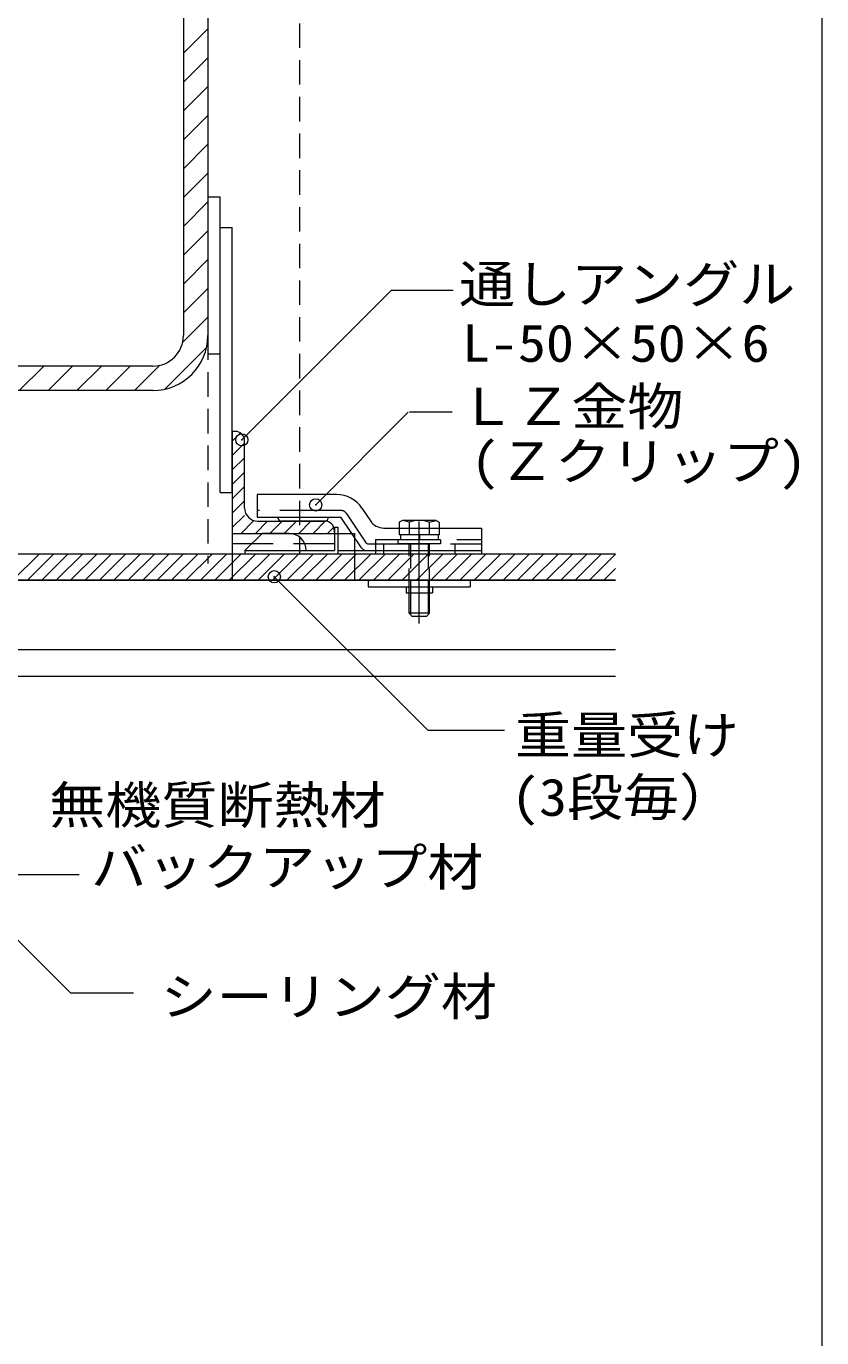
# Model space of a CAD drawing. Units: millimetres on the paper, enlarged 4 times, with parts at other scales. Extents: x -762 to 778, y -519 to 521.
# Drawn here: x 622.3 to 778.4, y 1 to 258.2 of the extents above; entities that cross this region are included whole.
import ezdxf
from ezdxf.enums import TextEntityAlignment as Align

# ---------------------------------------------------------------- set-up
doc = ezdxf.new("R2010")
doc.units = ezdxf.units.MM
doc.header["$LTSCALE"] = 4
doc.header["$PDMODE"] = 32
doc.header["$PDSIZE"] = 2.4
for name, pattern in [('CHAIN1', [8, 5, -1, 1, -1]), ('DASHED1', [1.8, 1.2, -0.6]), ('DASHED2', [3, 2, -1]), ('DASHED3', [4, 3, -1])]:
    doc.linetypes.add(name, pattern=pattern)
for name, color, linetype, lineweight in [('0-0_メース', 2, 'Continuous', 18), ('0-1_躯体', 7, 'Continuous', 18), ('0-2_金物', 2, 'Continuous', 18), ('0-3_鋼材', 3, 'Continuous', 18), ('0-4_その他資材', 7, 'Continuous', 18), ('0-9_部材名・寸法', 7, 'Continuous', 18), ('0-A_枠線', 7, 'Continuous', 18)]:
    doc.layers.add(name, color=color, linetype=linetype, lineweight=lineweight)
doc.styles.add('ＭＳ ゴシック', font='')
doc.styles.get('ＭＳ ゴシック').set_extended_font_data('MS Gothic')

msp = doc.modelspace()

# ---------------------------------------------------------------- linework, layer by layer
at = {"layer": '0-0_メース'}
for p, q in [((570.923, 154.757), (737.922, 154.757)), ((570.923, 149.557), (737.922, 149.557)), ((570.923, 135.957), (737.922, 135.957)), ((570.923, 130.757), (737.922, 130.757))]:
    msp.add_line(p, q, dxfattribs=at)
at = {"layer": '0-1_躯体', "color": 3}
for p, q in [((653.122, 355.957), (653.122, 197.557)), ((657.922, 355.957), (657.922, 197.557)), ((647.122, 191.557), (488.722, 191.557)), ((647.122, 186.757), (488.722, 186.757))]:
    msp.add_line(p, q, dxfattribs=at)
at = {"layer": '0-1_躯体'}
for p, q in [((653.122, 252.904), (657.922, 257.704)), ((653.122, 247.247), (657.922, 252.047)), ((653.122, 241.59), (657.922, 246.39)), ((653.122, 235.933), (657.922, 240.733)), ((653.122, 230.276), (657.922, 235.076)), ((653.122, 224.619), (657.922, 229.419)), ((653.122, 218.963), (657.922, 223.763)), ((653.122, 213.306), (657.922, 218.106)), ((653.122, 207.649), (657.922, 212.449)), ((653.122, 201.992), (657.922, 206.792)), ((652.961, 196.173), (657.922, 201.135)), ((649.456, 187.012), (657.667, 195.223)), ((620.917, 186.757), (625.717, 191.557)), ((626.573, 186.757), (631.373, 191.557)), ((632.23, 186.757), (637.03, 191.557)), ((637.887, 186.757), (642.687, 191.557)), ((643.544, 186.757), (648.506, 191.719))]:
    msp.add_line(p, q, dxfattribs=at)
at = {"layer": '0-1_躯体', "color": 3}
for radius in [10.8, 6]:
    msp.add_arc((647.122, 197.557), radius, 270, 0, dxfattribs=at)
at = {"layer": '0-2_金物'}
for p, q in [((667.602, 166.357), (667.602, 161.957)), ((683.173, 166.357), (667.602, 166.357)), ((688.165, 163.685), (689.807, 161.222)), ((667.602, 161.957), (684.029, 161.957)), ((680.802, 161.157), (672.402, 161.157)), ((682.802, 159.957), (682.802, 155.397)), ((688.046, 155.931), (684.029, 161.957)), ((692.47, 159.797), (711.602, 159.797)), ((696.103, 161.277), (695.476, 160.916)), ((695.477, 160.916), (695.477, 159.797)), ((697.44, 160.947), (696.103, 161.277)), ((702.702, 161.277), (696.103, 161.277)), ((697.439, 160.947), (697.439, 159.797)), ((701.365, 160.947), (702.702, 161.277)), ((701.365, 160.947), (701.365, 159.797)), ((702.702, 161.277), (703.328, 160.916)), ((703.328, 160.916), (703.328, 159.797)), ((711.602, 159.797), (711.602, 155.397)), ((665.202, 155.397), (668.562, 158.757)), ((673.842, 158.757), (668.562, 158.757)), ((711.602, 157.557), (711.602, 154.757)), ((665.202, 155.397), (665.202, 154.757)), ((665.202, 155.397), (682.802, 155.397)), ((665.202, 154.757), (711.602, 154.757)), ((683.442, 155.397), (690.802, 155.397)), ((689.045, 155.397), (711.602, 155.397)), ((689.402, 149.557), (709.403, 149.557)), ((689.402, 149.557), (689.402, 148.277)), ((709.403, 149.557), (709.403, 148.277)), ((689.402, 148.277), (709.403, 148.277)), ((696.802, 148.277), (696.802, 147.077)), ((696.802, 147.077), (702.002, 147.077)), ((697.404, 143.08), (697.404, 147.077)), ((697.683, 147.077), (697.683, 142.799)), ((701.122, 147.077), (701.122, 142.799)), ((701.402, 143.08), (701.402, 147.077)), ((702.002, 148.277), (702.002, 147.077)), ((701.402, 143.08), (697.404, 143.08)), ((698.003, 142.479), (697.404, 143.08)), ((700.802, 142.479), (698.003, 142.479)), ((700.802, 142.479), (701.402, 143.08))]:
    msp.add_line(p, q, dxfattribs=at)
at = {"layer": '0-2_金物', "linetype": 'DASHED3'}
for p, q in [((684.072, 163.237), (667.602, 163.237)), ((685.07, 162.703), (688.85, 157.033)), ((695.477, 159.797), (695.477, 158.477)), ((697.439, 159.797), (697.439, 158.477)), ((701.365, 159.797), (701.365, 158.477)), ((703.328, 159.797), (703.328, 158.477)), ((690.802, 157.557), (690.802, 154.757)), ((690.802, 157.557), (711.602, 157.557)), ((695.203, 157.477), (695.203, 156.677)), ((703.602, 157.477), (695.203, 157.477)), ((703.328, 158.477), (695.477, 158.477)), ((695.723, 158.477), (695.723, 157.477)), ((703.082, 158.477), (695.723, 158.477)), ((699.322, 158.477), (699.322, 157.477)), ((699.483, 158.477), (699.483, 157.477)), ((703.082, 158.477), (703.082, 157.477)), ((703.602, 157.477), (703.602, 156.677)), ((689.515, 156.677), (711.602, 156.677)), ((690.802, 155.397), (692.403, 155.397)), ((692.403, 156.677), (692.403, 155.397)), ((692.403, 155.397), (692.403, 154.757)), ((692.403, 155.397), (711.602, 155.397)), ((703.602, 156.677), (695.203, 156.677)), ((706.402, 156.677), (706.402, 155.397)), ((706.402, 155.397), (706.402, 154.757))]:
    msp.add_line(p, q, dxfattribs=at)
at = {"layer": '0-2_金物', "linetype": 'CHAIN1'}
msp.add_line((699.402, 141.081), (699.402, 163.18), dxfattribs=at)
at = {"layer": '0-2_金物', "linetype": 'DASHED1'}
for p, q in [((697.404, 147.077), (697.404, 156.677)), ((697.683, 156.677), (697.683, 147.077)), ((701.122, 156.677), (701.122, 147.077)), ((701.402, 147.077), (701.402, 156.677))]:
    msp.add_line(p, q, dxfattribs=at)
at = {"layer": '0-2_金物'}
msp.add_lwpolyline([(682.802, 159.957), (683.442, 159.957), (683.442, 154.757)], dxfattribs=at)
for centre, radius, start, end in [((683.173, 160.357), 6, 33.69005, 89.99998), ((672.402, 161.957), 0.8, 180, 270), ((680.802, 161.957), 0.8, 270, 0), ((692.47, 162.997), 3.2, 213.69005, 269.99998), ((699.402, 155.278), 5.999, 70.90353, 109.09712), ((673.842, 155.397), 3.36, 0, 90), ((689.045, 156.597), 1.2, 213.69005, 269.99998)]:
    msp.add_arc(centre, radius, start, end, dxfattribs=at)
at = {"layer": '0-2_金物', "linetype": 'DASHED3'}
for centre, radius, start, end in [((684.072, 162.037), 1.2, 33.69005, 89.99998), ((689.515, 157.477), 0.8, 213.69005, 269.99998)]:
    msp.add_arc(centre, radius, start, end, dxfattribs=at)
at = {"layer": '0-3_鋼材'}
for p, q in [((657.922, 224.757), (660.322, 224.757)), ((657.922, 224.757), (657.922, 193.957)), ((660.322, 193.957), (660.322, 224.757)), ((662.723, 166.757), (662.723, 218.757)), ((657.922, 193.957), (660.322, 193.957)), ((662.722, 178.757), (662.722, 158.757)), ((663.322, 178.757), (662.722, 178.757)), ((665.122, 163.757), (665.122, 176.957)), ((660.322, 166.757), (662.723, 166.757)), ((667.722, 161.157), (680.922, 161.157)), ((682.722, 159.357), (682.722, 158.757))]:
    msp.add_line(p, q, dxfattribs=at)
at = {"layer": '0-3_鋼材', "color": 7}
for p, q in [((662.722, 176.85), (664.324, 178.452)), ((662.722, 174.022), (665.122, 176.422)), ((662.722, 171.193), (665.122, 173.593)), ((662.722, 168.365), (665.122, 170.765)), ((662.722, 165.536), (665.122, 167.936)), ((662.722, 162.708), (665.122, 165.108)), ((662.722, 159.88), (665.122, 162.28)), ((664.428, 158.757), (666.828, 161.157)), ((667.256, 158.757), (669.656, 161.157)), ((670.084, 158.757), (672.485, 161.157)), ((672.913, 158.757), (675.313, 161.157)), ((675.742, 158.757), (678.142, 161.157)), ((678.57, 158.757), (680.969, 161.156)), ((681.398, 158.757), (682.614, 159.972))]:
    msp.add_line(p, q, dxfattribs=at)
at = {"layer": '0-3_鋼材', "color": 2}
for p, q in [((662.722, 158.757), (686.722, 158.757)), ((662.722, 158.757), (662.722, 154.757)), ((686.722, 158.757), (686.722, 154.757)), ((686.722, 158.559), (686.722, 154.757))]:
    msp.add_line(p, q, dxfattribs=at)
at = {"layer": '0-3_鋼材', "color": 2, "linetype": 'DASHED3'}
msp.add_line((662.722, 158.757), (662.722, 149.557), dxfattribs=at)
at = {"layer": '0-3_鋼材', "color": 2, "linetype": 'DASHED2'}
for p, q in [((662.722, 156.757), (686.722, 156.757)), ((686.722, 154.757), (686.722, 149.557)), ((662.722, 149.557), (686.722, 149.557))]:
    msp.add_line(p, q, dxfattribs=at)
at = {"layer": '0-3_鋼材'}
msp.add_lwpolyline([(660.322, 166.757), (660.322, 218.757), (662.723, 218.757)], dxfattribs=at)
for centre, radius, start, end in [((663.322, 176.957), 1.8, 0, 90), ((667.722, 163.757), 2.6, 180, 270), ((680.922, 159.357), 1.8, 0, 90)]:
    msp.add_arc(centre, radius, start, end, dxfattribs=at)
at = {"layer": '0-4_その他資材', "linetype": 'DASHED1'}
for p, q in [((675.922, 373.957), (675.922, 154.757)), ((657.922, 197.557), (657.922, 152.819))]:
    msp.add_line(p, q, dxfattribs=at)
at = {"layer": '0-4_その他資材'}
for p, q in [((570.923, 154.757), (737.922, 154.757)), ((624.881, 154.757), (619.681, 149.557)), ((627.709, 154.757), (622.509, 149.557)), ((630.538, 154.757), (625.338, 149.557)), ((633.367, 154.757), (628.166, 149.557)), ((636.195, 154.757), (630.995, 149.557)), ((639.024, 154.757), (633.823, 149.557)), ((641.852, 154.757), (636.652, 149.557)), ((644.68, 154.757), (639.48, 149.557)), ((647.509, 154.757), (642.308, 149.557)), ((650.337, 154.757), (645.137, 149.557)), ((653.166, 154.757), (647.965, 149.557)), ((655.994, 154.757), (650.794, 149.557)), ((658.823, 154.757), (653.622, 149.557)), ((661.651, 154.757), (656.451, 149.557)), ((664.479, 154.757), (659.279, 149.557)), ((667.308, 154.757), (662.107, 149.557)), ((670.136, 154.757), (664.936, 149.557)), ((672.965, 154.757), (667.764, 149.557)), ((675.793, 154.757), (670.593, 149.557)), ((678.622, 154.757), (673.421, 149.557)), ((681.45, 154.757), (676.25, 149.557)), ((684.278, 154.757), (679.078, 149.557)), ((687.107, 154.757), (681.906, 149.557)), ((689.935, 154.757), (684.735, 149.557)), ((692.764, 154.757), (687.563, 149.557)), ((695.592, 154.757), (690.392, 149.557)), ((698.42, 154.757), (693.22, 149.557)), ((701.249, 154.757), (696.048, 149.557)), ((704.077, 154.757), (698.877, 149.557)), ((706.906, 154.757), (701.705, 149.557)), ((709.734, 154.757), (704.534, 149.557)), ((712.563, 154.757), (707.362, 149.557)), ((715.391, 154.757), (710.191, 149.557)), ((718.219, 154.757), (713.019, 149.557)), ((721.048, 154.757), (715.847, 149.557)), ((723.876, 154.757), (718.676, 149.557)), ((726.705, 154.757), (721.504, 149.557)), ((729.533, 154.757), (724.333, 149.557)), ((732.361, 154.757), (727.161, 149.557)), ((735.19, 154.757), (729.99, 149.557)), ((737.922, 154.661), (732.818, 149.557)), ((737.922, 151.833), (735.646, 149.557)), ((737.922, 149.557), (570.923, 149.557))]:
    msp.add_line(p, q, dxfattribs=at)
at = {"layer": '0-9_部材名・寸法'}
for p, q in [((679.082, 164.322), (697.252, 182.492)), ((705.876, 182.492), (697.516, 182.492)), ((670.966, 150.24), (701.07, 120.136)), ((701.07, 120.136), (716.13, 120.136)), ((632.656, 91.752), (613.598, 91.752))]:
    msp.add_line(p, q, dxfattribs=at)
for points in [[(664.598, 177.101), (693.963, 206.466), (706.089, 206.466)], [(567.595, 132.001), (630.952, 68.643), (643.351, 68.643)]]:
    msp.add_lwpolyline(points, dxfattribs=at)
for p in [(664.598, 177.101), (679.082, 164.322), (670.966, 150.24)]:
    msp.add_point(p, dxfattribs=at)
at = {"layer": '0-A_枠線'}
msp.add_lwpolyline([(-761.614, 520.988), (778.386, 520.988), (778.386, -519.012)], dxfattribs=at)

# ---------------------------------------------------------------- texts
at = {"layer": '0-9_部材名・寸法', "style": 'ＭＳ ゴシック', "width": 1.1}
for s, p in [('通しアングル', (707.191, 201.766)), ('L-50×50×6', (707.806, 190.2)), ('ＬＺ金物', (707.229, 177.782)), ('(Ｚクリップ)', (709.509, 167.034)), ('重量受け', (718.181, 113.329)), ('(3段毎）', (717.42, 101.154)), ('無機質断熱材', (626.796, 99.61)), ('バックアップ材', (634.998, 87.458)), ('シーリング材', (648.652, 62.042))]:
    msp.add_text(s, height=7.331, dxfattribs=at).set_placement(p, align=Align.BOTTOM_LEFT)

doc.saveas('drawing.dxf')
